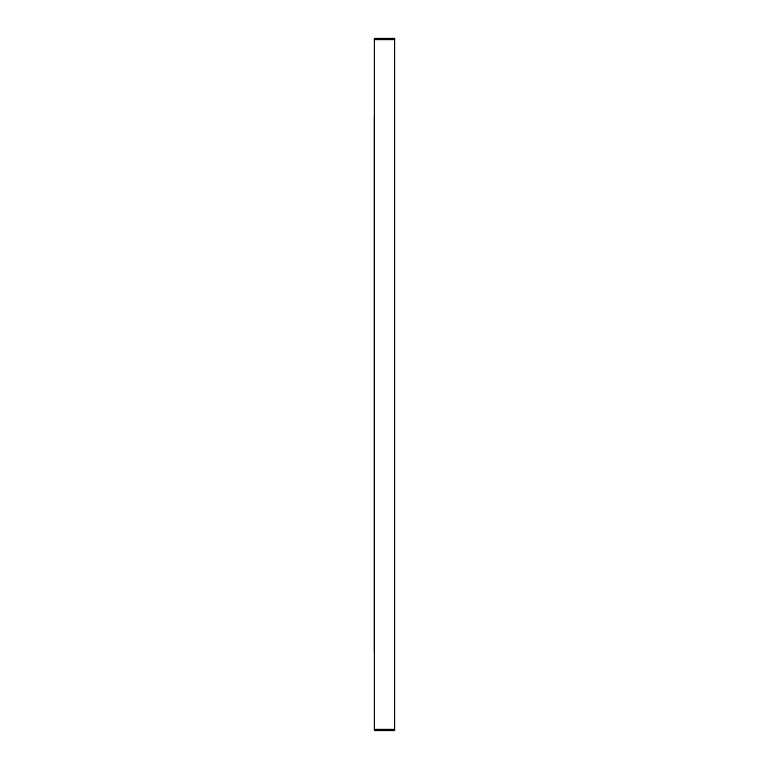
<?xml version="1.0" encoding="UTF-8"?>
<svg xmlns="http://www.w3.org/2000/svg" width="769" height="769" viewBox="0 0 769 769"><rect width="100%" height="100%" fill="white"/><g stroke="black" fill="none" stroke-linecap="round" stroke-linejoin="round"><path stroke-width="1.15" d="M374.407 652.304L374.407 116.696M374.407 39.604L394.593 39.604M374.407 729.396L394.593 729.396M394.593 38.45L374.407 38.45L374.407 730.55L394.593 730.55L394.593 38.45"/></g></svg>
